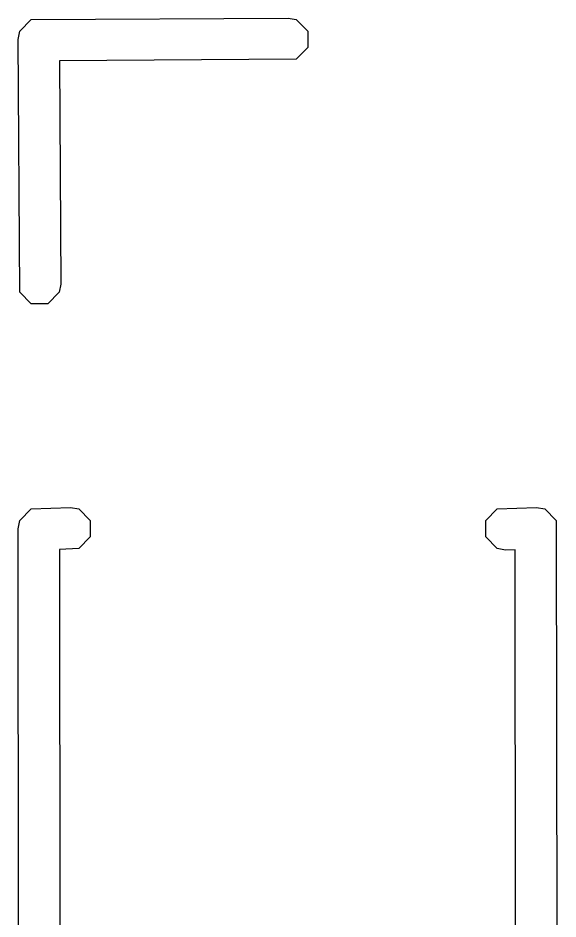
# Model space of a CAD drawing. Extents: x 195 to 321, y -207 to -140.
# Drawn here: x 289.245 to 290.755, y -173.277 to -170.755 of the extents above; entities that cross this region are included whole.
import ezdxf

# ---------------------------------------------------------------- set-up
doc = ezdxf.new("R2010")
doc.units = 0
doc.layers.add('BLACK', color=7, linetype='CONTINUOUS')

msp = doc.modelspace()

# ---------------------------------------------------------------- linework, layer by layer
at = {"layer": 'BLACK', "linetype": 'CONTINUOUS'}
for p, q in [((289.249567, -170.792039), (289.282039, -170.759567)), ((289.282039, -170.759567), (290, -170.755)), ((290, -170.755), (290.022961, -170.759567)), ((290.022961, -170.759567), (290.055433, -170.792039)), ((289.245, -170.815), (289.249567, -170.792039)), ((290.055433, -170.792039), (290.055433, -170.837961)), ((289.249567, -171.522961), (289.245, -170.815)), ((290.055433, -170.837961), (290.022961, -170.870433)), ((290.022961, -170.870433), (289.360965, -170.874643)), ((289.360965, -170.874643), (289.365, -171.5)), ((289.282039, -171.555433), (289.249567, -171.522961)), ((289.360433, -171.522961), (289.327961, -171.555433)), ((289.365, -171.5), (289.360433, -171.522961)), ((289.327961, -171.555433), (289.282039, -171.555433)), ((289.249567, -172.162039), (289.282039, -172.129567)), ((289.282039, -172.129567), (289.391724, -172.125)), ((289.391724, -172.125), (289.414685, -172.129567)), ((289.414685, -172.129567), (289.447157, -172.162039)), ((290.552843, -172.162039), (290.585315, -172.129567)), ((290.585315, -172.129567), (290.695, -172.125)), ((290.695, -172.125), (290.717961, -172.129567)), ((290.717961, -172.129567), (290.750433, -172.162039)), ((289.245, -172.185), (289.249567, -172.162039)), ((289.447157, -172.162039), (289.447157, -172.207961)), ((290.552843, -172.207961), (290.552843, -172.162039)), ((290.750433, -172.162039), (290.755, -177.06)), ((289.249567, -177.082961), (289.245, -172.185)), ((289.447157, -172.207961), (289.414685, -172.240433)), ((290.585315, -172.240433), (290.552843, -172.207961)), ((289.414685, -172.240433), (289.360508, -172.242688)), ((289.360508, -172.242688), (289.364947, -177.003396)), ((290.608276, -172.245), (290.585315, -172.240433)), ((290.635054, -172.243884), (290.608276, -172.245)), ((290.63949, -177.000783), (290.635054, -172.243884))]:
    msp.add_line(p, q, dxfattribs=at)

doc.saveas('drawing.dxf')
